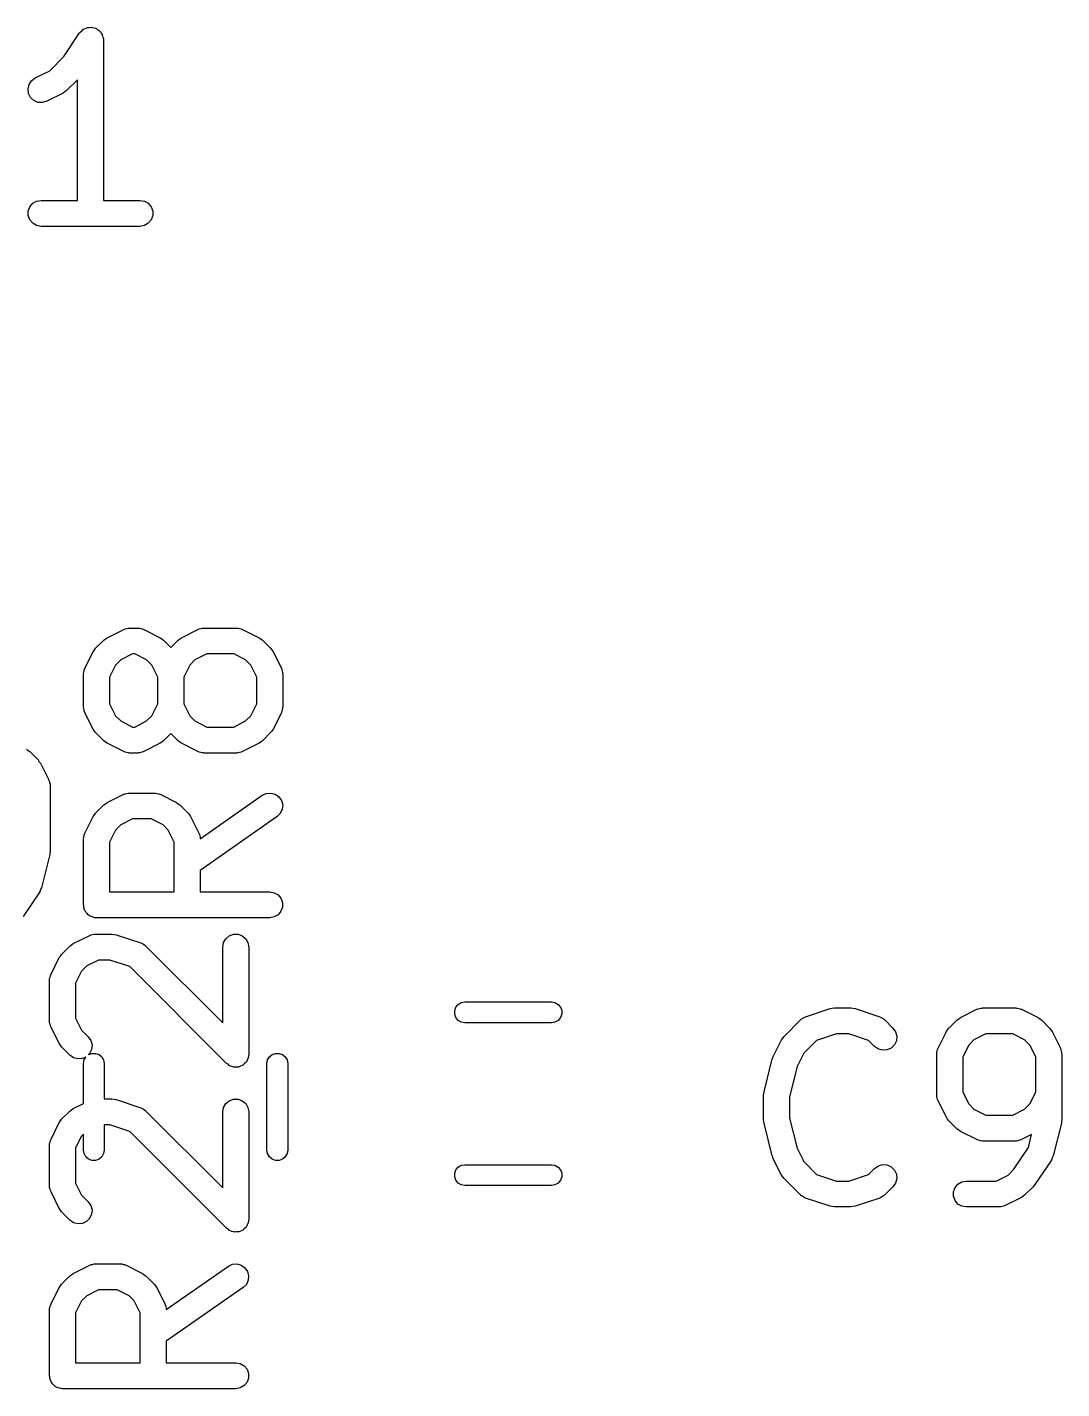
# Model space of a CAD drawing. Extents: x 83.4 to 168.1, y -157.3 to -85.4.
# Drawn here: x 112.48 to 118.46, y -110.69 to -102.82 of the extents above; entities that cross this region are included whole.
import ezdxf

# ---------------------------------------------------------------- set-up
doc = ezdxf.new("R2010")
doc.units = 0
doc.header["$MEASUREMENT"] = 0
doc.layers.add('BLACK', color=7, linetype='CONTINUOUS')

msp = doc.modelspace()

# ---------------------------------------------------------------- linework, layer by layer
at = {"layer": 'Black'}
for p, q in [((112.696, -102.994), (112.787, -102.857)), ((112.787, -102.857), (112.79, -102.854)), ((112.79, -102.854), (112.792, -102.851)), ((112.792, -102.851), (112.799, -102.845)), ((112.799, -102.845), (112.805, -102.838)), ((112.805, -102.838), (112.809, -102.837)), ((112.809, -102.837), (112.812, -102.834)), ((112.812, -102.834), (112.82, -102.831)), ((112.82, -102.831), (112.828, -102.827)), ((112.828, -102.827), (112.832, -102.826)), ((112.832, -102.826), (112.836, -102.825)), ((112.836, -102.825), (112.845, -102.825)), ((112.845, -102.825), (112.854, -102.824)), ((112.854, -102.824), (112.858, -102.825)), ((112.858, -102.825), (112.862, -102.825)), ((112.862, -102.825), (112.871, -102.828)), ((112.871, -102.828), (112.88, -102.83)), ((112.88, -102.83), (112.883, -102.832)), ((112.883, -102.832), (112.887, -102.834)), ((112.887, -102.834), (112.894, -102.84)), ((112.894, -102.84), (112.901, -102.845)), ((112.901, -102.845), (112.904, -102.848)), ((112.904, -102.848), (112.907, -102.851)), ((112.907, -102.851), (112.911, -102.858)), ((112.911, -102.858), (112.917, -102.866)), ((112.917, -102.866), (112.918, -102.87)), ((112.918, -102.87), (112.92, -102.873)), ((112.92, -102.873), (112.921, -102.882)), ((112.921, -102.882), (112.924, -102.891)), ((112.924, -102.891), (112.924, -102.895)), ((112.924, -102.895), (112.924, -102.899)), ((112.924, -102.899), (112.924, -103.824)), ((112.615, -103.075), (112.696, -102.994)), ((112.53, -103.117), (112.615, -103.075)), ((112.489, -103.18), (112.495, -103.155)), ((112.495, -103.155), (112.509, -103.133)), ((112.509, -103.133), (112.53, -103.117)), ((112.774, -103.128), (112.712, -103.19)), ((112.774, -103.824), (112.774, -103.128)), ((112.492, -103.206), (112.489, -103.18)), ((112.503, -103.229), (112.492, -103.206)), ((112.522, -103.247), (112.503, -103.229)), ((112.546, -103.258), (112.522, -103.247)), ((112.597, -103.252), (112.572, -103.259)), ((112.692, -103.204), (112.597, -103.252)), ((112.702, -103.197), (112.692, -103.204)), ((112.712, -103.19), (112.702, -103.197)), ((112.572, -103.259), (112.546, -103.258)), ((112.49, -103.886), (112.499, -103.861)), ((112.499, -103.861), (112.516, -103.841)), ((112.516, -103.841), (112.538, -103.828)), ((112.538, -103.828), (112.564, -103.824)), ((112.564, -103.824), (112.774, -103.824)), ((112.924, -103.824), (113.135, -103.824)), ((113.135, -103.824), (113.161, -103.828)), ((113.161, -103.828), (113.183, -103.841)), ((113.183, -103.841), (113.2, -103.861)), ((113.2, -103.861), (113.209, -103.886)), ((112.49, -103.912), (112.49, -103.886)), ((112.499, -103.936), (112.49, -103.912)), ((112.516, -103.956), (112.499, -103.936)), ((112.538, -103.969), (112.516, -103.956)), ((113.183, -103.956), (113.161, -103.969)), ((113.2, -103.936), (113.183, -103.956)), ((113.209, -103.912), (113.2, -103.936)), ((113.209, -103.886), (113.209, -103.912)), ((112.564, -103.974), (112.538, -103.969)), ((113.135, -103.974), (112.564, -103.974)), ((113.161, -103.969), (113.135, -103.974)), ((112.947, -106.35), (113.042, -106.302)), ((113.042, -106.302), (113.046, -106.301)), ((113.046, -106.301), (113.05, -106.299)), ((113.05, -106.299), (113.058, -106.297)), ((113.058, -106.297), (113.067, -106.295)), ((113.067, -106.295), (113.071, -106.295)), ((113.071, -106.295), (113.075, -106.294)), ((113.075, -106.294), (113.123, -106.294)), ((113.123, -106.294), (113.127, -106.295)), ((113.127, -106.295), (113.132, -106.295)), ((113.132, -106.295), (113.14, -106.297)), ((113.14, -106.297), (113.149, -106.299)), ((113.149, -106.299), (113.152, -106.301)), ((113.152, -106.301), (113.157, -106.302)), ((113.157, -106.302), (113.252, -106.35)), ((113.375, -106.35), (113.47, -106.302)), ((113.47, -106.302), (113.475, -106.301)), ((113.475, -106.301), (113.478, -106.299)), ((113.478, -106.299), (113.487, -106.297)), ((113.487, -106.297), (113.495, -106.295)), ((113.495, -106.295), (113.5, -106.295)), ((113.5, -106.295), (113.504, -106.294)), ((113.504, -106.294), (113.694, -106.294)), ((113.694, -106.294), (113.699, -106.295)), ((113.699, -106.295), (113.703, -106.295)), ((113.703, -106.295), (113.711, -106.297)), ((113.711, -106.297), (113.72, -106.299)), ((113.72, -106.299), (113.724, -106.301)), ((113.724, -106.301), (113.728, -106.302)), ((113.728, -106.302), (113.823, -106.35)), ((112.879, -106.411), (112.927, -106.364)), ((112.927, -106.364), (112.937, -106.357)), ((112.937, -106.357), (112.947, -106.35)), ((113.252, -106.35), (113.261, -106.357)), ((113.261, -106.357), (113.271, -106.364)), ((113.271, -106.364), (113.313, -106.406)), ((113.313, -106.406), (113.356, -106.364)), ((113.356, -106.364), (113.365, -106.357)), ((113.365, -106.357), (113.375, -106.35)), ((113.823, -106.35), (113.833, -106.357)), ((113.833, -106.357), (113.843, -106.364)), ((113.843, -106.364), (113.89, -106.411)), ((112.818, -106.526), (112.865, -106.431)), ((112.865, -106.431), (112.873, -106.421)), ((112.873, -106.421), (112.879, -106.411)), ((113.025, -106.478), (112.994, -106.509)), ((113.093, -106.444), (113.025, -106.478)), ((113.105, -106.444), (113.093, -106.444)), ((113.174, -106.478), (113.105, -106.444)), ((113.204, -106.509), (113.174, -106.478)), ((113.453, -106.478), (113.423, -106.509)), ((113.522, -106.444), (113.453, -106.478)), ((113.677, -106.444), (113.522, -106.444)), ((113.745, -106.478), (113.677, -106.444)), ((113.776, -106.509), (113.745, -106.478)), ((113.89, -106.411), (113.897, -106.421)), ((113.897, -106.421), (113.904, -106.431)), ((113.904, -106.431), (113.952, -106.526)), ((112.81, -106.551), (112.813, -106.543)), ((112.811, -106.555), (112.81, -106.551)), ((112.81, -106.56), (112.811, -106.555)), ((112.813, -106.543), (112.814, -106.534)), ((112.814, -106.534), (112.817, -106.53)), ((112.817, -106.53), (112.818, -106.526)), ((112.994, -106.509), (112.96, -106.577)), ((113.238, -106.577), (113.204, -106.509)), ((113.423, -106.509), (113.388, -106.577)), ((113.81, -106.577), (113.776, -106.509)), ((113.952, -106.526), (113.953, -106.53)), ((113.953, -106.53), (113.955, -106.534)), ((113.955, -106.534), (113.957, -106.543)), ((113.957, -106.543), (113.959, -106.551)), ((113.959, -106.551), (113.959, -106.555)), ((113.959, -106.555), (113.96, -106.56)), ((112.81, -106.75), (112.81, -106.56)), ((112.96, -106.577), (112.96, -106.732)), ((113.238, -106.732), (113.238, -106.577)), ((113.388, -106.577), (113.388, -106.732)), ((113.81, -106.732), (113.81, -106.577)), ((113.96, -106.56), (113.96, -106.75)), ((112.811, -106.754), (112.81, -106.75)), ((112.81, -106.759), (112.811, -106.754)), ((112.813, -106.767), (112.81, -106.759)), ((112.814, -106.776), (112.813, -106.767)), ((112.817, -106.78), (112.814, -106.776)), ((112.818, -106.784), (112.817, -106.78)), ((112.865, -106.879), (112.818, -106.784)), ((112.96, -106.732), (112.994, -106.801)), ((113.204, -106.801), (113.238, -106.732)), ((113.388, -106.732), (113.423, -106.801)), ((113.776, -106.801), (113.81, -106.732)), ((113.952, -106.784), (113.904, -106.879)), ((113.953, -106.78), (113.952, -106.784)), ((113.955, -106.776), (113.953, -106.78)), ((113.957, -106.767), (113.955, -106.776)), ((113.959, -106.759), (113.957, -106.767)), ((113.96, -106.75), (113.959, -106.754)), ((113.959, -106.754), (113.959, -106.759)), ((112.994, -106.801), (113.025, -106.831)), ((113.025, -106.831), (113.093, -106.866)), ((113.093, -106.866), (113.105, -106.866)), ((113.105, -106.866), (113.174, -106.831)), ((113.174, -106.831), (113.204, -106.801)), ((113.423, -106.801), (113.453, -106.831)), ((113.453, -106.831), (113.522, -106.866)), ((113.522, -106.866), (113.677, -106.866)), ((113.677, -106.866), (113.745, -106.831)), ((113.745, -106.831), (113.776, -106.801)), ((112.873, -106.889), (112.865, -106.879)), ((112.879, -106.898), (112.873, -106.889)), ((112.927, -106.946), (112.879, -106.898)), ((112.937, -106.953), (112.927, -106.946)), ((113.271, -106.946), (113.261, -106.953)), ((113.313, -106.904), (113.271, -106.946)), ((113.356, -106.946), (113.313, -106.904)), ((113.365, -106.953), (113.356, -106.946)), ((113.843, -106.946), (113.833, -106.953)), ((113.89, -106.898), (113.843, -106.946)), ((113.897, -106.889), (113.89, -106.898)), ((113.904, -106.879), (113.897, -106.889)), ((112.48, -106.994), (112.49, -107.001)), ((112.49, -107.001), (112.5, -107.008)), ((112.5, -107.008), (112.547, -107.056)), ((112.947, -106.96), (112.937, -106.953)), ((113.042, -107.008), (112.947, -106.96)), ((113.046, -107.009), (113.042, -107.008)), ((113.05, -107.011), (113.046, -107.009)), ((113.058, -107.013), (113.05, -107.011)), ((113.067, -107.015), (113.058, -107.013)), ((113.071, -107.015), (113.067, -107.015)), ((113.075, -107.016), (113.071, -107.015)), ((113.123, -107.016), (113.075, -107.016)), ((113.127, -107.015), (113.123, -107.016)), ((113.132, -107.015), (113.127, -107.015)), ((113.14, -107.013), (113.132, -107.015)), ((113.149, -107.011), (113.14, -107.013)), ((113.152, -107.009), (113.149, -107.011)), ((113.157, -107.008), (113.152, -107.009)), ((113.252, -106.96), (113.157, -107.008)), ((113.261, -106.953), (113.252, -106.96)), ((113.375, -106.96), (113.365, -106.953)), ((113.47, -107.008), (113.375, -106.96)), ((113.475, -107.009), (113.47, -107.008)), ((113.478, -107.011), (113.475, -107.009)), ((113.487, -107.013), (113.478, -107.011)), ((113.495, -107.015), (113.487, -107.013)), ((113.5, -107.015), (113.495, -107.015)), ((113.504, -107.016), (113.5, -107.015)), ((113.694, -107.016), (113.504, -107.016)), ((113.699, -107.015), (113.694, -107.016)), ((113.703, -107.015), (113.699, -107.015)), ((113.711, -107.013), (113.703, -107.015)), ((113.72, -107.011), (113.711, -107.013)), ((113.724, -107.009), (113.72, -107.011)), ((113.728, -107.008), (113.724, -107.009)), ((113.823, -106.96), (113.728, -107.008)), ((113.833, -106.953), (113.823, -106.96)), ((112.547, -107.056), (112.554, -107.066)), ((112.554, -107.066), (112.561, -107.075)), ((112.561, -107.075), (112.609, -107.171)), ((112.609, -107.171), (112.61, -107.175)), ((112.61, -107.175), (112.612, -107.178)), ((112.612, -107.178), (112.614, -107.187)), ((112.614, -107.187), (112.616, -107.196)), ((112.616, -107.196), (112.616, -107.2)), ((112.616, -107.2), (112.617, -107.204)), ((112.617, -107.204), (112.617, -107.585)), ((112.947, -107.302), (113.042, -107.254)), ((113.042, -107.254), (113.046, -107.253)), ((113.046, -107.253), (113.05, -107.251)), ((113.05, -107.251), (113.058, -107.25)), ((113.058, -107.25), (113.067, -107.247)), ((113.067, -107.247), (113.071, -107.247)), ((113.071, -107.247), (113.075, -107.247)), ((113.075, -107.247), (113.218, -107.247)), ((113.218, -107.247), (113.222, -107.247)), ((113.222, -107.247), (113.227, -107.247)), ((113.227, -107.247), (113.235, -107.25)), ((113.235, -107.25), (113.244, -107.251)), ((113.244, -107.251), (113.248, -107.253)), ((113.248, -107.253), (113.252, -107.254)), ((113.252, -107.254), (113.347, -107.302)), ((113.483, -107.511), (113.842, -107.26)), ((113.842, -107.26), (113.865, -107.249)), ((113.865, -107.249), (113.891, -107.247)), ((113.891, -107.247), (113.917, -107.254)), ((113.917, -107.254), (113.938, -107.269)), ((112.879, -107.364), (112.927, -107.316)), ((112.927, -107.316), (112.937, -107.309)), ((112.937, -107.309), (112.947, -107.302)), ((113.347, -107.302), (113.357, -107.309)), ((113.357, -107.309), (113.366, -107.316)), ((113.366, -107.316), (113.414, -107.364)), ((113.938, -107.269), (113.953, -107.29)), ((113.957, -107.341), (113.946, -107.365)), ((113.953, -107.29), (113.96, -107.315)), ((113.96, -107.315), (113.957, -107.341)), ((112.818, -107.478), (112.865, -107.383)), ((112.865, -107.383), (112.873, -107.374)), ((112.873, -107.374), (112.879, -107.364)), ((113.093, -107.397), (113.025, -107.431)), ((113.2, -107.397), (113.093, -107.397)), ((113.269, -107.431), (113.2, -107.397)), ((113.414, -107.364), (113.421, -107.374)), ((113.421, -107.374), (113.428, -107.383)), ((113.428, -107.383), (113.476, -107.478)), ((113.928, -107.383), (113.484, -107.694)), ((113.946, -107.365), (113.928, -107.383)), ((112.81, -107.503), (112.813, -107.495)), ((112.813, -107.495), (112.814, -107.486)), ((112.814, -107.486), (112.817, -107.483)), ((112.817, -107.483), (112.818, -107.478)), ((112.994, -107.461), (112.96, -107.53)), ((113.025, -107.431), (112.994, -107.461)), ((113.299, -107.461), (113.269, -107.431)), ((113.334, -107.53), (113.299, -107.461)), ((113.476, -107.478), (113.477, -107.483)), ((113.477, -107.483), (113.479, -107.486)), ((113.479, -107.486), (113.481, -107.495)), ((113.481, -107.495), (113.483, -107.503)), ((112.811, -107.508), (112.81, -107.503)), ((112.81, -107.512), (112.811, -107.508)), ((112.81, -107.893), (112.81, -107.512)), ((112.96, -107.53), (112.96, -107.818)), ((113.334, -107.818), (113.334, -107.53)), ((113.483, -107.503), (113.483, -107.508)), ((113.483, -107.508), (113.483, -107.511)), ((112.615, -107.603), (112.567, -107.794)), ((112.617, -107.585), (112.615, -107.594)), ((112.615, -107.594), (112.615, -107.603)), ((113.484, -107.694), (113.484, -107.818)), ((112.562, -107.805), (112.557, -107.817)), ((112.567, -107.794), (112.562, -107.805)), ((112.557, -107.817), (112.461, -107.96)), ((112.811, -107.899), (112.81, -107.893)), ((112.96, -107.818), (113.334, -107.818)), ((113.484, -107.818), (113.885, -107.818)), ((113.885, -107.818), (113.911, -107.823)), ((113.911, -107.823), (113.933, -107.836)), ((113.933, -107.836), (113.95, -107.855)), ((113.95, -107.855), (113.959, -107.88)), ((113.959, -107.88), (113.959, -107.906)), ((112.811, -107.906), (112.811, -107.899)), ((112.813, -107.912), (112.811, -107.906)), ((112.814, -107.919), (112.813, -107.912)), ((112.818, -107.924), (112.814, -107.919)), ((112.82, -107.93), (112.818, -107.924)), ((112.824, -107.936), (112.82, -107.93)), ((112.827, -107.941), (112.824, -107.936)), ((112.832, -107.945), (112.827, -107.941)), ((112.837, -107.95), (112.832, -107.945)), ((112.842, -107.954), (112.837, -107.95)), ((112.847, -107.958), (112.842, -107.954)), ((112.854, -107.96), (112.847, -107.958)), ((112.859, -107.963), (112.854, -107.96)), ((112.866, -107.965), (112.859, -107.963)), ((112.872, -107.967), (112.866, -107.965)), ((112.878, -107.967), (112.872, -107.967)), ((112.885, -107.968), (112.878, -107.967)), ((113.885, -107.968), (112.885, -107.968)), ((113.911, -107.963), (113.885, -107.968)), ((113.933, -107.95), (113.911, -107.963)), ((113.95, -107.93), (113.933, -107.95)), ((113.959, -107.906), (113.95, -107.93)), ((112.731, -108.131), (112.741, -108.124)), ((112.741, -108.124), (112.75, -108.117)), ((112.75, -108.117), (112.846, -108.07)), ((112.846, -108.07), (112.85, -108.068)), ((112.85, -108.068), (112.853, -108.066)), ((112.853, -108.066), (112.862, -108.065)), ((112.862, -108.065), (112.871, -108.062)), ((112.871, -108.062), (112.875, -108.063)), ((112.875, -108.063), (112.879, -108.062)), ((112.879, -108.062), (112.974, -108.062)), ((112.974, -108.062), (112.986, -108.064)), ((112.986, -108.064), (112.998, -108.066)), ((112.998, -108.066), (113.141, -108.113)), ((113.141, -108.113), (113.145, -108.115)), ((113.145, -108.115), (113.149, -108.116)), ((113.149, -108.116), (113.156, -108.121)), ((113.156, -108.121), (113.164, -108.126)), ((113.164, -108.126), (113.167, -108.129)), ((113.167, -108.129), (113.17, -108.131)), ((113.614, -108.137), (113.618, -108.111)), ((113.618, -108.111), (113.631, -108.089)), ((113.631, -108.089), (113.651, -108.072)), ((113.651, -108.072), (113.676, -108.063)), ((113.676, -108.063), (113.702, -108.063)), ((113.702, -108.063), (113.726, -108.072)), ((113.726, -108.072), (113.746, -108.089)), ((113.746, -108.089), (113.759, -108.111)), ((113.759, -108.111), (113.764, -108.137)), ((112.622, -108.294), (112.669, -108.198)), ((112.669, -108.198), (112.676, -108.189)), ((112.676, -108.189), (112.683, -108.179)), ((112.683, -108.179), (112.731, -108.131)), ((113.17, -108.131), (113.614, -108.575)), ((113.614, -108.575), (113.614, -108.137)), ((113.764, -108.137), (113.764, -108.756)), ((112.798, -108.276), (112.764, -108.345)), ((112.828, -108.246), (112.798, -108.276)), ((112.897, -108.212), (112.828, -108.246)), ((112.962, -108.212), (112.897, -108.212)), ((113.077, -108.25), (112.962, -108.212)), ((113.636, -108.809), (113.077, -108.25)), ((112.614, -108.319), (112.617, -108.31)), ((112.614, -108.323), (112.614, -108.319)), ((112.614, -108.327), (112.614, -108.323)), ((112.614, -108.565), (112.614, -108.327)), ((112.617, -108.31), (112.618, -108.302)), ((112.618, -108.302), (112.62, -108.298)), ((112.62, -108.298), (112.622, -108.294)), ((112.764, -108.345), (112.764, -108.548)), ((114.953, -108.503), (114.96, -108.484)), ((114.953, -108.524), (114.953, -108.503)), ((114.96, -108.484), (114.973, -108.468)), ((114.973, -108.468), (114.991, -108.457)), ((114.991, -108.457), (115.012, -108.454)), ((115.012, -108.454), (115.512, -108.454)), ((115.512, -108.454), (115.532, -108.457)), ((115.532, -108.457), (115.55, -108.468)), ((115.55, -108.468), (115.564, -108.484)), ((115.564, -108.484), (115.571, -108.503)), ((115.571, -108.503), (115.571, -108.524)), ((116.979, -108.54), (117.122, -108.492)), ((117.122, -108.492), (117.134, -108.49)), ((117.134, -108.49), (117.146, -108.488)), ((117.146, -108.488), (117.241, -108.488)), ((117.241, -108.488), (117.253, -108.49)), ((117.253, -108.49), (117.265, -108.492)), ((117.265, -108.492), (117.408, -108.54)), ((117.874, -108.544), (117.969, -108.496)), ((117.969, -108.496), (117.973, -108.495)), ((117.973, -108.495), (117.977, -108.493)), ((117.977, -108.493), (117.986, -108.491)), ((117.986, -108.491), (117.994, -108.489)), ((117.994, -108.489), (117.999, -108.489)), ((117.999, -108.489), (118.003, -108.488)), ((118.003, -108.488), (118.193, -108.488)), ((118.193, -108.488), (118.198, -108.489)), ((118.198, -108.489), (118.202, -108.489)), ((118.202, -108.489), (118.21, -108.491)), ((118.21, -108.491), (118.219, -108.493)), ((118.219, -108.493), (118.223, -108.495)), ((118.223, -108.495), (118.227, -108.496)), ((118.227, -108.496), (118.322, -108.544)), ((112.614, -108.57), (112.614, -108.565)), ((112.614, -108.574), (112.614, -108.57)), ((112.617, -108.582), (112.614, -108.574)), ((112.618, -108.591), (112.617, -108.582)), ((112.62, -108.595), (112.618, -108.591)), ((112.622, -108.599), (112.62, -108.595)), ((112.669, -108.694), (112.622, -108.599)), ((112.764, -108.548), (112.798, -108.616)), ((114.96, -108.544), (114.953, -108.524)), ((114.973, -108.56), (114.96, -108.544)), ((114.991, -108.57), (114.973, -108.56)), ((115.012, -108.574), (114.991, -108.57)), ((115.512, -108.574), (115.012, -108.574)), ((115.532, -108.57), (115.512, -108.574)), ((115.55, -108.56), (115.532, -108.57)), ((115.564, -108.544), (115.55, -108.56)), ((115.571, -108.524), (115.564, -108.544)), ((116.855, -108.653), (116.95, -108.558)), ((116.95, -108.558), (116.953, -108.555)), ((116.953, -108.555), (116.956, -108.552)), ((116.956, -108.552), (116.964, -108.548)), ((116.964, -108.548), (116.971, -108.543)), ((116.971, -108.543), (116.975, -108.542)), ((116.975, -108.542), (116.979, -108.54)), ((117.408, -108.54), (117.411, -108.542)), ((117.411, -108.542), (117.415, -108.543)), ((117.415, -108.543), (117.423, -108.548)), ((117.423, -108.548), (117.43, -108.552)), ((117.43, -108.552), (117.433, -108.555)), ((117.433, -108.555), (117.437, -108.558)), ((117.437, -108.558), (117.484, -108.605)), ((117.807, -108.605), (117.855, -108.558)), ((117.855, -108.558), (117.864, -108.551)), ((117.864, -108.551), (117.874, -108.544)), ((118.322, -108.544), (118.332, -108.551)), ((118.332, -108.551), (118.342, -108.558)), ((118.342, -108.558), (118.389, -108.605)), ((112.798, -108.616), (112.837, -108.655)), ((112.837, -108.655), (112.852, -108.677)), ((112.852, -108.677), (112.859, -108.702)), ((116.793, -108.768), (116.841, -108.672)), ((116.841, -108.672), (116.848, -108.663)), ((116.848, -108.663), (116.855, -108.653)), ((117.043, -108.676), (116.969, -108.75)), ((117.158, -108.638), (117.043, -108.676)), ((117.229, -108.638), (117.158, -108.638)), ((117.343, -108.676), (117.229, -108.638)), ((117.378, -108.711), (117.343, -108.676)), ((117.484, -108.605), (117.499, -108.627)), ((117.504, -108.678), (117.493, -108.701)), ((117.499, -108.627), (117.506, -108.652)), ((117.506, -108.652), (117.504, -108.678)), ((117.745, -108.72), (117.793, -108.625)), ((117.793, -108.625), (117.8, -108.615)), ((117.8, -108.615), (117.807, -108.605)), ((117.952, -108.672), (117.922, -108.703)), ((118.021, -108.638), (117.952, -108.672)), ((118.176, -108.638), (118.021, -108.638)), ((118.244, -108.672), (118.176, -108.638)), ((118.275, -108.703), (118.244, -108.672)), ((118.389, -108.605), (118.396, -108.615)), ((118.396, -108.615), (118.403, -108.625)), ((118.403, -108.625), (118.451, -108.72)), ((112.676, -108.704), (112.669, -108.694)), ((112.683, -108.714), (112.676, -108.704)), ((112.731, -108.761), (112.683, -108.714)), ((112.845, -108.751), (112.837, -108.759)), ((112.837, -108.759), (112.839, -108.758)), ((112.839, -108.758), (112.858, -108.751)), ((112.856, -108.728), (112.845, -108.751)), ((112.859, -108.702), (112.856, -108.728)), ((112.858, -108.751), (112.879, -108.751)), ((112.879, -108.751), (112.899, -108.758)), ((112.899, -108.758), (112.915, -108.771)), ((113.764, -108.756), (113.762, -108.765)), ((113.883, -108.771), (113.899, -108.758)), ((113.899, -108.758), (113.918, -108.751)), ((113.918, -108.751), (113.939, -108.751)), ((113.939, -108.751), (113.959, -108.758)), ((113.959, -108.758), (113.975, -108.771)), ((116.969, -108.75), (116.931, -108.827)), ((117.4, -108.726), (117.378, -108.711)), ((117.425, -108.733), (117.4, -108.726)), ((117.451, -108.731), (117.425, -108.733)), ((117.474, -108.72), (117.451, -108.731)), ((117.493, -108.701), (117.474, -108.72)), ((117.737, -108.754), (117.738, -108.749)), ((117.737, -108.992), (117.737, -108.754)), ((117.738, -108.745), (117.74, -108.737)), ((117.738, -108.749), (117.738, -108.745)), ((117.74, -108.737), (117.742, -108.728)), ((117.742, -108.728), (117.744, -108.724)), ((117.744, -108.724), (117.745, -108.72)), ((117.922, -108.703), (117.887, -108.771)), ((118.309, -108.771), (118.275, -108.703)), ((118.451, -108.72), (118.452, -108.724)), ((118.452, -108.724), (118.454, -108.728)), ((118.454, -108.728), (118.456, -108.737)), ((118.456, -108.737), (118.458, -108.745)), ((118.458, -108.745), (118.458, -108.749)), ((118.458, -108.749), (118.459, -108.754)), ((118.459, -108.754), (118.459, -109.134)), ((112.752, -108.776), (112.731, -108.761)), ((112.777, -108.783), (112.752, -108.776)), ((112.803, -108.781), (112.777, -108.783)), ((112.823, -108.772), (112.803, -108.781)), ((112.809, -108.81), (112.813, -108.789)), ((112.809, -109.04), (112.809, -108.81)), ((112.813, -108.789), (112.823, -108.772)), ((112.915, -108.771), (112.925, -108.789)), ((112.925, -108.789), (112.929, -108.81)), ((112.929, -108.81), (112.929, -109.014)), ((113.644, -108.814), (113.636, -108.809)), ((113.651, -108.821), (113.644, -108.814)), ((113.654, -108.822), (113.651, -108.821)), ((113.657, -108.824), (113.654, -108.822)), ((113.666, -108.826), (113.657, -108.824)), ((113.676, -108.83), (113.666, -108.826)), ((113.679, -108.83), (113.676, -108.83)), ((113.682, -108.831), (113.679, -108.83)), ((113.692, -108.83), (113.682, -108.831)), ((113.702, -108.83), (113.692, -108.83)), ((113.705, -108.829), (113.702, -108.83)), ((113.708, -108.828), (113.705, -108.829)), ((113.717, -108.824), (113.708, -108.828)), ((113.726, -108.821), (113.717, -108.824)), ((113.729, -108.819), (113.726, -108.821)), ((113.732, -108.817), (113.729, -108.819)), ((113.739, -108.81), (113.732, -108.817)), ((113.746, -108.804), (113.739, -108.81)), ((113.748, -108.801), (113.746, -108.804)), ((113.75, -108.799), (113.748, -108.801)), ((113.754, -108.79), (113.75, -108.799)), ((113.759, -108.781), (113.754, -108.79)), ((113.76, -108.778), (113.759, -108.781)), ((113.761, -108.775), (113.76, -108.778)), ((113.762, -108.765), (113.761, -108.775)), ((113.869, -108.81), (113.873, -108.789)), ((113.869, -109.31), (113.869, -108.81)), ((113.873, -108.789), (113.883, -108.771)), ((113.975, -108.771), (113.985, -108.789)), ((113.985, -108.789), (113.989, -108.81)), ((113.989, -108.81), (113.989, -109.31)), ((116.74, -108.973), (116.787, -108.783)), ((116.787, -108.783), (116.791, -108.775)), ((116.791, -108.775), (116.793, -108.768)), ((116.931, -108.827), (116.887, -109.001)), ((117.887, -108.771), (117.887, -108.974)), ((118.309, -108.974), (118.309, -108.771)), ((116.737, -108.992), (116.739, -108.983)), ((116.737, -109.134), (116.737, -108.992)), ((116.739, -108.983), (116.74, -108.973)), ((117.738, -108.996), (117.737, -108.992)), ((117.887, -108.974), (117.922, -109.042)), ((118.275, -109.042), (118.309, -108.974)), ((112.741, -109.077), (112.75, -109.07)), ((112.75, -109.07), (112.809, -109.04)), ((112.929, -109.014), (112.974, -109.014)), ((112.974, -109.014), (112.986, -109.016)), ((112.986, -109.016), (112.998, -109.018)), ((112.998, -109.018), (113.141, -109.066)), ((113.141, -109.066), (113.145, -109.068)), ((113.145, -109.068), (113.149, -109.069)), ((113.149, -109.069), (113.156, -109.074)), ((113.614, -109.089), (113.618, -109.064)), ((113.618, -109.064), (113.631, -109.041)), ((113.631, -109.041), (113.651, -109.024)), ((113.651, -109.024), (113.676, -109.015)), ((113.676, -109.015), (113.702, -109.015)), ((113.702, -109.015), (113.726, -109.024)), ((113.726, -109.024), (113.746, -109.041)), ((113.746, -109.041), (113.759, -109.064)), ((113.759, -109.064), (113.764, -109.089)), ((116.887, -109.001), (116.887, -109.125)), ((117.738, -109), (117.738, -108.996)), ((117.74, -109.009), (117.738, -109)), ((117.742, -109.017), (117.74, -109.009)), ((117.744, -109.021), (117.742, -109.017)), ((117.745, -109.025), (117.744, -109.021)), ((117.793, -109.12), (117.745, -109.025)), ((117.922, -109.042), (117.952, -109.073)), ((117.952, -109.073), (118.021, -109.107)), ((118.176, -109.107), (118.244, -109.073)), ((118.244, -109.073), (118.275, -109.042)), ((112.622, -109.246), (112.669, -109.151)), ((112.669, -109.151), (112.676, -109.141)), ((112.676, -109.141), (112.683, -109.131)), ((112.683, -109.131), (112.731, -109.084)), ((112.731, -109.084), (112.741, -109.077)), ((113.156, -109.074), (113.164, -109.078)), ((113.164, -109.078), (113.167, -109.081)), ((113.167, -109.081), (113.17, -109.084)), ((113.17, -109.084), (113.614, -109.527)), ((113.614, -109.527), (113.614, -109.089)), ((113.764, -109.089), (113.764, -109.708)), ((116.739, -109.144), (116.737, -109.134)), ((116.74, -109.153), (116.739, -109.144)), ((116.887, -109.125), (116.931, -109.299)), ((117.8, -109.13), (117.793, -109.12)), ((117.807, -109.14), (117.8, -109.13)), ((117.855, -109.188), (117.807, -109.14)), ((118.021, -109.107), (118.176, -109.107)), ((118.459, -109.134), (118.457, -109.144)), ((118.457, -109.144), (118.457, -109.153)), ((112.798, -109.229), (112.764, -109.297)), ((112.809, -109.218), (112.798, -109.229)), ((112.809, -109.31), (112.809, -109.218)), ((112.962, -109.164), (112.929, -109.164)), ((112.929, -109.164), (112.929, -109.31)), ((113.077, -109.202), (112.962, -109.164)), ((113.636, -109.761), (113.077, -109.202)), ((116.787, -109.343), (116.74, -109.153)), ((117.864, -109.194), (117.855, -109.188)), ((117.874, -109.202), (117.864, -109.194)), ((117.969, -109.249), (117.874, -109.202)), ((118.285, -109.22), (118.227, -109.249)), ((118.267, -109.294), (118.285, -109.22)), ((118.457, -109.153), (118.409, -109.343)), ((112.614, -109.271), (112.617, -109.263)), ((112.614, -109.275), (112.614, -109.271)), ((112.614, -109.28), (112.614, -109.275)), ((112.614, -109.518), (112.614, -109.28)), ((112.617, -109.263), (112.618, -109.254)), ((112.618, -109.254), (112.62, -109.25)), ((112.62, -109.25), (112.622, -109.246)), ((112.764, -109.297), (112.764, -109.5)), ((116.931, -109.299), (116.969, -109.376)), ((117.973, -109.25), (117.969, -109.249)), ((117.977, -109.253), (117.973, -109.25)), ((117.986, -109.254), (117.977, -109.253)), ((117.994, -109.257), (117.986, -109.254)), ((117.999, -109.256), (117.994, -109.257)), ((118.003, -109.257), (117.999, -109.256)), ((118.193, -109.257), (118.003, -109.257)), ((118.183, -109.42), (118.267, -109.294)), ((118.198, -109.256), (118.193, -109.257)), ((118.202, -109.257), (118.198, -109.256)), ((118.21, -109.254), (118.202, -109.257)), ((118.219, -109.253), (118.21, -109.254)), ((118.223, -109.25), (118.219, -109.253)), ((118.227, -109.249), (118.223, -109.25)), ((112.813, -109.33), (112.809, -109.31)), ((112.823, -109.348), (112.813, -109.33)), ((112.839, -109.362), (112.823, -109.348)), ((112.858, -109.369), (112.839, -109.362)), ((112.879, -109.369), (112.858, -109.369)), ((112.899, -109.362), (112.879, -109.369)), ((112.915, -109.348), (112.899, -109.362)), ((112.925, -109.33), (112.915, -109.348)), ((112.929, -109.31), (112.925, -109.33)), ((113.873, -109.33), (113.869, -109.31)), ((113.883, -109.348), (113.873, -109.33)), ((113.899, -109.362), (113.883, -109.348)), ((113.918, -109.369), (113.899, -109.362)), ((113.939, -109.369), (113.918, -109.369)), ((113.959, -109.362), (113.939, -109.369)), ((113.975, -109.348), (113.959, -109.362)), ((113.985, -109.33), (113.975, -109.348)), ((113.989, -109.31), (113.985, -109.33)), ((116.791, -109.351), (116.787, -109.343)), ((116.793, -109.359), (116.791, -109.351)), ((116.841, -109.454), (116.793, -109.359)), ((116.969, -109.376), (117.043, -109.45)), ((118.399, -109.367), (118.303, -109.509)), ((118.404, -109.355), (118.399, -109.367)), ((118.409, -109.343), (118.404, -109.355)), ((114.953, -109.443), (114.96, -109.424)), ((114.953, -109.464), (114.953, -109.443)), ((114.96, -109.484), (114.953, -109.464)), ((114.96, -109.424), (114.973, -109.408)), ((114.973, -109.408), (114.991, -109.397)), ((114.991, -109.397), (115.012, -109.394)), ((115.012, -109.394), (115.512, -109.394)), ((115.512, -109.394), (115.532, -109.397)), ((115.532, -109.397), (115.55, -109.408)), ((115.55, -109.408), (115.564, -109.424)), ((115.564, -109.424), (115.571, -109.443)), ((115.571, -109.464), (115.564, -109.484)), ((115.571, -109.443), (115.571, -109.464)), ((116.848, -109.463), (116.841, -109.454)), ((116.855, -109.473), (116.848, -109.463)), ((117.043, -109.45), (117.158, -109.488)), ((117.229, -109.488), (117.343, -109.45)), ((117.343, -109.45), (117.378, -109.415)), ((117.378, -109.415), (117.4, -109.4)), ((117.4, -109.4), (117.425, -109.393)), ((117.425, -109.393), (117.451, -109.395)), ((117.451, -109.395), (117.474, -109.406)), ((117.474, -109.406), (117.493, -109.425)), ((117.493, -109.425), (117.504, -109.448)), ((117.504, -109.448), (117.506, -109.474)), ((118.08, -109.488), (118.149, -109.454)), ((118.149, -109.454), (118.183, -109.42)), ((112.614, -109.522), (112.614, -109.518)), ((112.614, -109.526), (112.614, -109.522)), ((112.617, -109.535), (112.614, -109.526)), ((112.618, -109.543), (112.617, -109.535)), ((112.62, -109.547), (112.618, -109.543)), ((112.764, -109.5), (112.798, -109.569)), ((114.973, -109.5), (114.96, -109.484)), ((114.991, -109.51), (114.973, -109.5)), ((115.012, -109.514), (114.991, -109.51)), ((115.512, -109.514), (115.012, -109.514)), ((115.532, -109.51), (115.512, -109.514)), ((115.55, -109.5), (115.532, -109.51)), ((115.564, -109.484), (115.55, -109.5)), ((116.95, -109.568), (116.855, -109.473)), ((117.158, -109.488), (117.229, -109.488)), ((117.484, -109.521), (117.437, -109.568)), ((117.499, -109.5), (117.484, -109.521)), ((117.506, -109.474), (117.499, -109.5)), ((117.834, -109.55), (117.843, -109.526)), ((117.843, -109.526), (117.859, -109.506)), ((117.859, -109.506), (117.882, -109.493)), ((117.882, -109.493), (117.908, -109.488)), ((117.908, -109.488), (118.08, -109.488)), ((118.294, -109.521), (118.246, -109.568)), ((118.298, -109.515), (118.294, -109.521)), ((118.303, -109.509), (118.298, -109.515)), ((112.622, -109.551), (112.62, -109.547)), ((112.669, -109.647), (112.622, -109.551)), ((112.798, -109.569), (112.837, -109.608)), ((112.837, -109.608), (112.852, -109.629)), ((116.953, -109.571), (116.95, -109.568)), ((116.956, -109.574), (116.953, -109.571)), ((116.964, -109.578), (116.956, -109.574)), ((116.971, -109.583), (116.964, -109.578)), ((116.975, -109.585), (116.971, -109.583)), ((116.979, -109.587), (116.975, -109.585)), ((117.122, -109.634), (116.979, -109.587)), ((117.408, -109.587), (117.265, -109.634)), ((117.411, -109.585), (117.408, -109.587)), ((117.415, -109.583), (117.411, -109.585)), ((117.423, -109.578), (117.415, -109.583)), ((117.43, -109.574), (117.423, -109.578)), ((117.433, -109.571), (117.43, -109.574)), ((117.437, -109.568), (117.433, -109.571)), ((117.834, -109.576), (117.834, -109.55)), ((117.843, -109.601), (117.834, -109.576)), ((117.859, -109.621), (117.843, -109.601)), ((117.882, -109.634), (117.859, -109.621)), ((118.227, -109.583), (118.132, -109.63)), ((118.237, -109.575), (118.227, -109.583)), ((118.246, -109.568), (118.237, -109.575)), ((112.676, -109.656), (112.669, -109.647)), ((112.683, -109.666), (112.676, -109.656)), ((112.731, -109.714), (112.683, -109.666)), ((112.856, -109.68), (112.845, -109.704)), ((112.852, -109.629), (112.859, -109.654)), ((112.859, -109.654), (112.856, -109.68)), ((117.134, -109.636), (117.122, -109.634)), ((117.146, -109.638), (117.134, -109.636)), ((117.241, -109.638), (117.146, -109.638)), ((117.253, -109.636), (117.241, -109.638)), ((117.265, -109.634), (117.253, -109.636)), ((117.908, -109.638), (117.882, -109.634)), ((118.098, -109.638), (117.908, -109.638)), ((118.102, -109.637), (118.098, -109.638)), ((118.107, -109.638), (118.102, -109.637)), ((118.115, -109.635), (118.107, -109.638)), ((118.124, -109.634), (118.115, -109.635)), ((118.127, -109.631), (118.124, -109.634)), ((118.132, -109.63), (118.127, -109.631)), ((112.752, -109.729), (112.731, -109.714)), ((112.777, -109.735), (112.752, -109.729)), ((112.803, -109.733), (112.777, -109.735)), ((112.827, -109.722), (112.803, -109.733)), ((112.845, -109.704), (112.827, -109.722)), ((113.644, -109.767), (113.636, -109.761)), ((113.651, -109.773), (113.644, -109.767)), ((113.654, -109.774), (113.651, -109.773)), ((113.657, -109.776), (113.654, -109.774)), ((113.666, -109.779), (113.657, -109.776)), ((113.676, -109.782), (113.666, -109.779)), ((113.705, -109.781), (113.702, -109.782)), ((113.708, -109.781), (113.705, -109.781)), ((113.717, -109.777), (113.708, -109.781)), ((113.726, -109.773), (113.717, -109.777)), ((113.729, -109.771), (113.726, -109.773)), ((113.732, -109.77), (113.729, -109.771)), ((113.739, -109.763), (113.732, -109.77)), ((113.746, -109.756), (113.739, -109.763)), ((113.748, -109.754), (113.746, -109.756)), ((113.75, -109.751), (113.748, -109.754)), ((113.754, -109.742), (113.75, -109.751)), ((113.759, -109.734), (113.754, -109.742)), ((113.76, -109.731), (113.759, -109.734)), ((113.761, -109.728), (113.76, -109.731)), ((113.762, -109.718), (113.761, -109.728)), ((113.764, -109.708), (113.762, -109.718)), ((113.679, -109.782), (113.676, -109.782)), ((113.682, -109.783), (113.679, -109.782)), ((113.692, -109.782), (113.682, -109.783)), ((113.702, -109.782), (113.692, -109.782)), ((112.75, -110.022), (112.846, -109.974)), ((112.846, -109.974), (112.85, -109.973)), ((112.85, -109.973), (112.853, -109.971)), ((112.853, -109.971), (112.862, -109.97)), ((112.862, -109.97), (112.871, -109.967)), ((112.871, -109.967), (112.875, -109.967)), ((112.875, -109.967), (112.879, -109.967)), ((112.879, -109.967), (113.022, -109.967)), ((113.022, -109.967), (113.026, -109.967)), ((113.026, -109.967), (113.031, -109.967)), ((113.031, -109.967), (113.039, -109.97)), ((113.039, -109.97), (113.048, -109.971)), ((113.048, -109.971), (113.051, -109.973)), ((113.051, -109.973), (113.056, -109.974)), ((113.056, -109.974), (113.151, -110.022)), ((113.287, -110.231), (113.646, -109.98)), ((113.646, -109.98), (113.669, -109.969)), ((113.669, -109.969), (113.695, -109.967)), ((113.695, -109.967), (113.72, -109.974)), ((113.72, -109.974), (113.742, -109.989)), ((113.742, -109.989), (113.757, -110.01)), ((113.757, -110.01), (113.763, -110.035)), ((112.669, -110.103), (112.676, -110.094)), ((112.676, -110.094), (112.683, -110.084)), ((112.683, -110.084), (112.731, -110.036)), ((112.731, -110.036), (112.741, -110.029)), ((112.741, -110.029), (112.75, -110.022)), ((113.151, -110.022), (113.16, -110.029)), ((113.16, -110.029), (113.17, -110.036)), ((113.17, -110.036), (113.218, -110.084)), ((113.218, -110.084), (113.225, -110.094)), ((113.225, -110.094), (113.232, -110.103)), ((113.75, -110.085), (113.732, -110.103)), ((113.761, -110.061), (113.75, -110.085)), ((113.763, -110.035), (113.761, -110.061)), ((112.622, -110.198), (112.669, -110.103)), ((112.828, -110.151), (112.798, -110.181)), ((112.897, -110.117), (112.828, -110.151)), ((113.004, -110.117), (112.897, -110.117)), ((113.073, -110.151), (113.004, -110.117)), ((113.103, -110.181), (113.073, -110.151)), ((113.232, -110.103), (113.28, -110.198)), ((113.732, -110.103), (113.287, -110.414)), ((112.614, -110.223), (112.617, -110.215)), ((112.614, -110.228), (112.614, -110.223)), ((112.614, -110.232), (112.614, -110.228)), ((112.614, -110.613), (112.614, -110.232)), ((112.617, -110.215), (112.618, -110.206)), ((112.618, -110.206), (112.62, -110.203)), ((112.62, -110.203), (112.622, -110.198)), ((112.798, -110.181), (112.764, -110.25)), ((112.764, -110.25), (112.764, -110.538)), ((113.137, -110.25), (113.103, -110.181)), ((113.137, -110.538), (113.137, -110.25)), ((113.28, -110.198), (113.281, -110.203)), ((113.281, -110.203), (113.283, -110.206)), ((113.283, -110.206), (113.284, -110.215)), ((113.284, -110.215), (113.287, -110.223)), ((113.287, -110.223), (113.287, -110.228)), ((113.287, -110.228), (113.287, -110.231)), ((113.287, -110.414), (113.287, -110.538)), ((112.764, -110.538), (113.137, -110.538)), ((113.287, -110.538), (113.689, -110.538)), ((113.689, -110.538), (113.714, -110.542)), ((113.714, -110.542), (113.737, -110.556)), ((113.737, -110.556), (113.754, -110.575)), ((112.615, -110.619), (112.614, -110.613)), ((112.615, -110.626), (112.615, -110.619)), ((112.617, -110.632), (112.615, -110.626)), ((112.618, -110.639), (112.617, -110.632)), ((112.621, -110.644), (112.618, -110.639)), ((112.624, -110.65), (112.621, -110.644)), ((113.754, -110.575), (113.763, -110.6)), ((113.763, -110.626), (113.754, -110.65)), ((113.763, -110.6), (113.763, -110.626)), ((112.628, -110.655), (112.624, -110.65)), ((112.631, -110.661), (112.628, -110.655)), ((112.636, -110.665), (112.631, -110.661)), ((112.64, -110.67), (112.636, -110.665)), ((112.646, -110.674), (112.64, -110.67)), ((112.651, -110.678), (112.646, -110.674)), ((112.657, -110.68), (112.651, -110.678)), ((112.663, -110.683), (112.657, -110.68)), ((112.669, -110.685), (112.663, -110.683)), ((112.676, -110.687), (112.669, -110.685)), ((112.682, -110.687), (112.676, -110.687)), ((112.689, -110.688), (112.682, -110.687)), ((113.689, -110.688), (112.689, -110.688)), ((113.714, -110.683), (113.689, -110.688)), ((113.737, -110.67), (113.714, -110.683)), ((113.754, -110.65), (113.737, -110.67))]:
    msp.add_line(p, q, dxfattribs=at)

doc.saveas('drawing.dxf')
